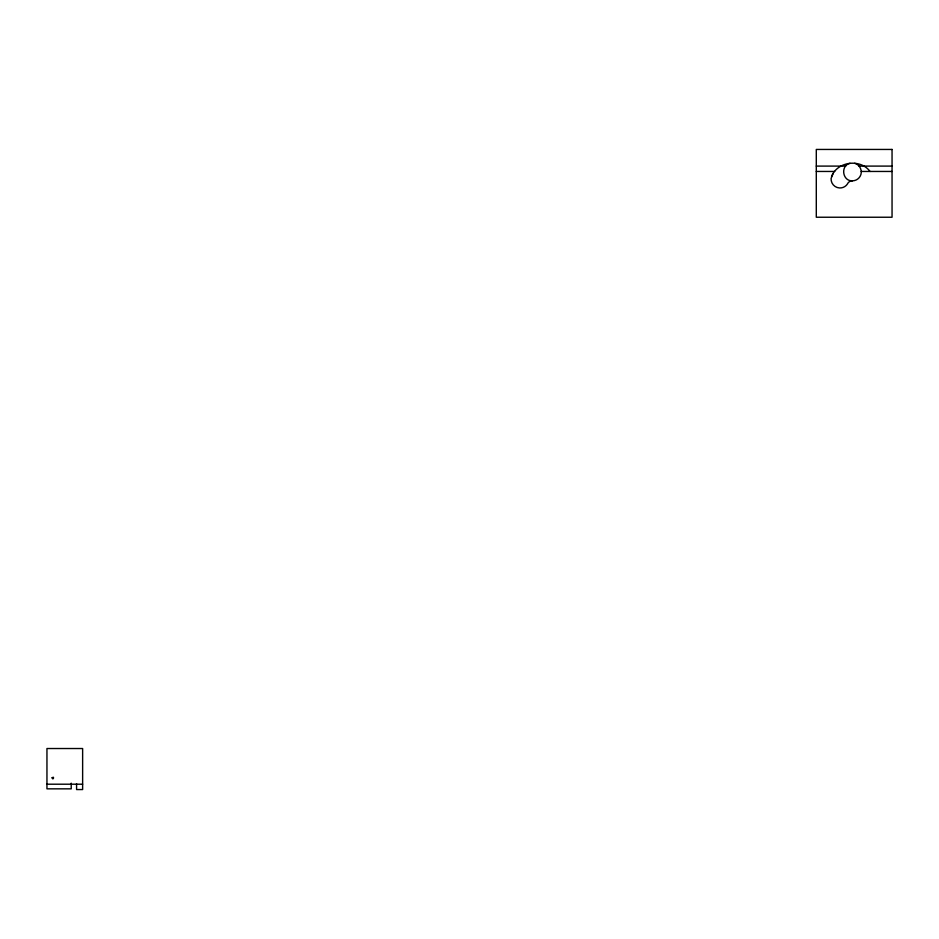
<?xml version="1.0" encoding="UTF-8"?>
<svg xmlns="http://www.w3.org/2000/svg" width="939" height="939" viewBox="0 0 939 939"><rect width="100%" height="100%" fill="white"/><g stroke="black" fill="none" stroke-linecap="round" stroke-linejoin="round"><path stroke-width="1.41" d="M831.52 176.45C837.529 161.379 860.382 158.409 870.054 171.45M833.186 173.422L831.109 178.433A8.921 8.921 0 0 0 837.119 187.483L839.396 187.941A8.921 8.921 0 0 0 847.412 184.032L847.682 183.481A5.352 5.352 0 0 1 852.377 180.828A8.921 8.921 0 0 0 860.101 176.368C863.011 171.532 860.171 164.654 854.678 163.292M850.065 163.292C840.252 165.464 842.33 181.286 852.377 180.828M816.296 166.097L845.687 166.097M859.056 166.097L892.05 166.097M816.296 171.45L834.701 171.45M861.227 171.45L892.05 171.45M46.95 784.206L82.632 784.206M76.575 783.736L76.575 789.558L82.632 789.558L82.632 748.524L46.95 748.524L46.95 788.842L71.223 788.842L71.223 783.185M52.103 777.797C53.194 781.201 54.744 775.391 52.103 777.797M892.05 149.442L816.296 149.442L816.296 217.238L892.05 217.238L892.05 149.442"/></g></svg>
